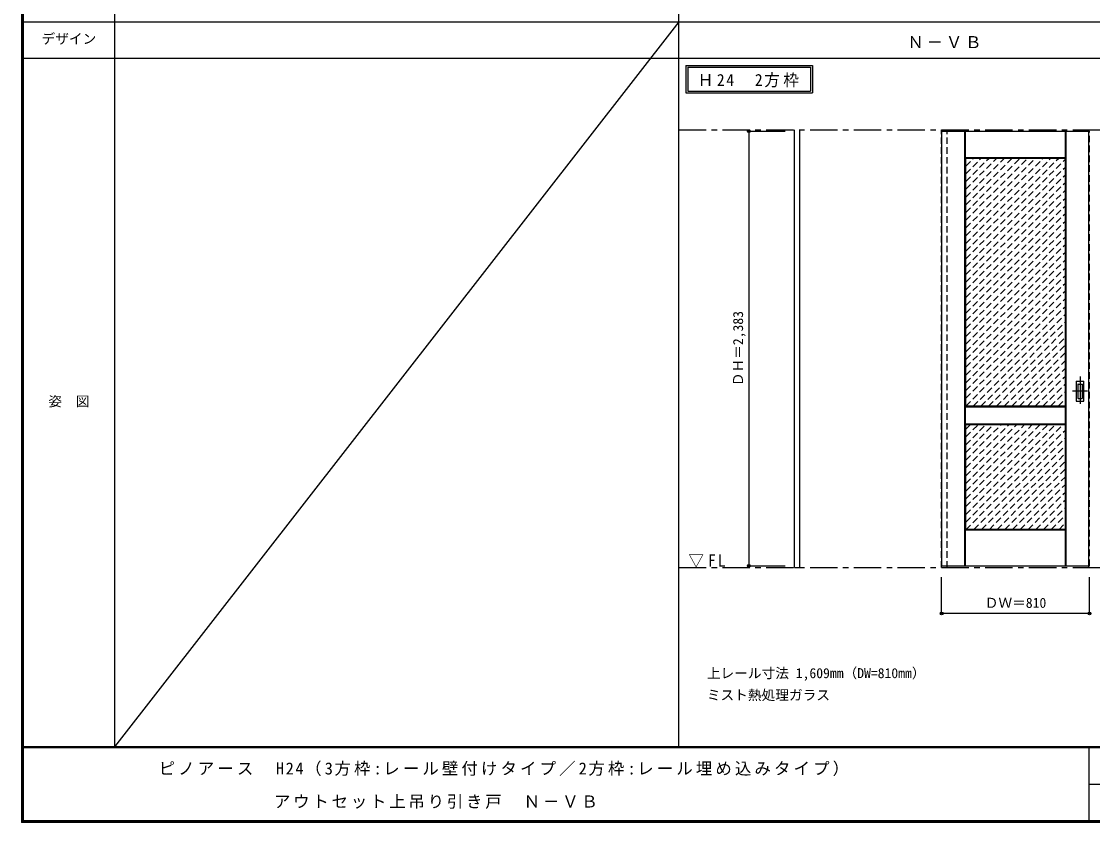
# Model space of a CAD drawing. Units: millimetres, scale not verified. Extents: x -6000 to 5700, y -4307 to 4260.
# Drawn here: x -6000 to -129, y -4205 to 186 of the extents above; entities that cross this region are included whole.
import ezdxf
from ezdxf.enums import TextEntityAlignment as Align

# ---------------------------------------------------------------- set-up
doc = ezdxf.new("R2010")
doc.units = ezdxf.units.MM
doc.header["$LTSCALE"] = 30
doc.header["$PDMODE"] = 32
doc.header["$PDSIZE"] = 15
doc.linetypes.add('CHAIN1', pattern=[8, 5, -1, 1, -1])
doc.linetypes.add('DASHED1', pattern=[1.8, 1.2, -0.6])
for name, color, linetype in [('0-1_通り芯', 4, 'CHAIN1'), ('0-2_扉', 3, 'Continuous'), ('0-3_仕上げ', 7, 'Continuous'), ('0-4_枠', 3, 'Continuous'), ('0-6_引手', 3, 'Continuous'), ('0-A_文字', 7, 'Continuous'), ('0-B_寸法', 7, 'Continuous'), ('0-C_ハッチ', 4, 'DASHED1'), ('F-0_補助線', 7, 'Continuous'), ('F-1_枠', 6, 'Continuous'), ('F-A_文字', 7, 'Continuous')]:
    doc.layers.add(name, color=color, linetype=linetype)
doc.styles.add('ＭＳ ゴシック', font='')
doc.styles.get('ＭＳ ゴシック').set_extended_font_data('MS Gothic')

msp = doc.modelspace()

# ---------------------------------------------------------------- linework, layer by layer
at = {"layer": '0-1_通り芯', "color": 7}
for p, q in [((-2397.5, -407.5), (515, -407.5)), ((-2397.5, -2807.5), (515, -2807.5))]:
    msp.add_line(p, q, dxfattribs=at)
at = {"layer": '0-1_通り芯'}
for p, q in [((-197.25, -1760), (-197.25, -1922)), ((-156.25, -1841), (-238.25, -1841))]:
    msp.add_line(p, q, dxfattribs=at)
at = {"layer": '0-2_扉'}
msp.add_line((-956.25, -415.5), (-149.25, -415.5), dxfattribs=at)
at = {"layer": '0-2_扉', "color": 4, "linetype": 'DASHED1'}
for p, q in [((-149.25, -415.5), (-146.25, -415.5)), ((-146.25, -2798.5), (-146.25, -415.5)), ((-149.25, -2798.5), (-146.25, -2798.5))]:
    msp.add_line(p, q, dxfattribs=at)
at = {"layer": '0-2_扉'}
msp.add_lwpolyline([(-956.25, -415.5), (-956.25, -2798.5), (-149.25, -2798.5)], dxfattribs=at)
at = {"layer": '0-3_仕上げ'}
for p, q in [((-828.25, -2798.5), (-828.25, -415.5)), ((-826.75, -563), (-826.75, -415.5)), ((-825.25, -561.5), (-825.25, -415.5)), ((-277.25, -561.5), (-277.25, -415.5)), ((-275.75, -563), (-275.75, -415.5)), ((-274.25, -2798.5), (-274.25, -415.5)), ((-825.25, -561.5), (-826.75, -563)), ((-824.25, -565.5), (-826.75, -563)), ((-277.25, -561.5), (-825.25, -561.5)), ((-275.75, -563), (-278.25, -565.5)), ((-277.25, -561.5), (-275.75, -563)), ((-826.75, -2021), (-826.75, -1926)), ((-277.25, -1927.5), (-825.25, -1927.5)), ((-825.25, -2019.5), (-825.25, -1927.5)), ((-278.25, -1923.5), (-275.75, -1926)), ((-825.25, -2019.5), (-826.75, -2021)), ((-824.25, -2023.5), (-826.75, -2021)), ((-825.25, -2019.5), (-277.25, -2019.5)), ((-275.75, -2021), (-278.25, -2023.5)), ((-825.25, -2602.5), (-826.75, -2601)), ((-277.25, -2602.5), (-825.25, -2602.5)), ((-825.25, -2798.5), (-825.25, -2602.5)), ((-278.25, -2598.5), (-275.75, -2601)), ((-277.25, -2602.5), (-275.75, -2601)), ((-277.25, -2798.5), (-277.25, -2602.5)), ((-275.75, -2798.5), (-275.75, -2601))]:
    msp.add_line(p, q, dxfattribs=at)
at = {"layer": '0-3_仕上げ', "color": 3}
for p, q in [((-278.25, -565.5), (-824.25, -565.5)), ((-824.25, -1923.5), (-824.25, -565.5)), ((-278.25, -1923.5), (-278.25, -565.5)), ((-278.25, -1923.5), (-824.25, -1923.5)), ((-824.25, -2023.5), (-278.25, -2023.5)), ((-824.25, -2598.5), (-824.25, -2023.5)), ((-278.25, -2598.5), (-278.25, -2023.5)), ((-278.25, -2598.5), (-824.25, -2598.5))]:
    msp.add_line(p, q, dxfattribs=at)
at = {"layer": '0-3_仕上げ'}
for points in [[(-825.25, -1927.5), (-826.75, -1926), (-824.25, -1923.5)], [(-277.25, -2019.5), (-277.25, -1927.5), (-275.75, -1926)], [(-277.25, -2019.5), (-275.75, -2021), (-275.75, -1926)], [(-826.75, -2798.5), (-826.75, -2601), (-824.25, -2598.5)]]:
    msp.add_lwpolyline(points, dxfattribs=at)
at = {"layer": '0-4_枠'}
for p, q in [((-1763.25, -2807.5), (-1763.25, -407.5)), ((-149.25, -2807.5), (-149.25, -407.5))]:
    msp.add_line(p, q, dxfattribs=at)
at = {"layer": '0-4_枠', "color": 4, "linetype": 'DASHED1'}
for p, q in [((-956.25, -2807.5), (-956.25, -407.5)), ((-926.25, -2807.5), (-926.25, -407.5))]:
    msp.add_line(p, q, dxfattribs=at)
at = {"layer": '0-4_枠'}
msp.add_lwpolyline([(-1763.25, -2807.5), (-1733.25, -2807.5), (-1733.25, -407.5)], dxfattribs=at)
at = {"layer": '0-6_引手'}
for p, q in [((-218.25, -1787.5), (-218.25, -1894.5)), ((-216.75, -1786), (-177.75, -1786)), ((-176.25, -1894.5), (-176.25, -1787.5)), ((-216.75, -1896), (-177.75, -1896))]:
    msp.add_line(p, q, dxfattribs=at)
at = {"layer": '0-6_引手', "color": 7}
for p, q in [((-209.75, -1803.5), (-209.75, -1878.5)), ((-208.25, -1802), (-186.25, -1802)), ((-184.75, -1878.5), (-184.75, -1803.5)), ((-208.25, -1880), (-186.25, -1880))]:
    msp.add_line(p, q, dxfattribs=at)
at = {"layer": '0-6_引手'}
for centre, start, end in [((-216.75, -1787.5), 90, 180), ((-177.75, -1787.5), 0, 90), ((-216.75, -1894.5), 180, 270), ((-177.75, -1894.5), 270, 0)]:
    msp.add_arc(centre, 1.5, start, end, dxfattribs=at)
at = {"layer": '0-6_引手', "color": 7}
for centre, start, end in [((-208.25, -1803.5), 90, 180), ((-186.25, -1803.5), 0, 90), ((-208.25, -1878.5), 180, 270), ((-186.25, -1878.5), 270, 0)]:
    msp.add_arc(centre, 1.5, start, end, dxfattribs=at)
at = {"layer": '0-A_文字'}
for p, q in [((-2357.5, -55.5), (-2357.5, -205.5)), ((-2347.5, -65.5), (-2347.5, -195.5)), ((-2347.5, -65.5), (-1674.88, -65.5)), ((-1674.88, -65.5), (-1674.88, -195.5)), ((-2357.5, -205.5), (-1664.88, -205.5)), ((-2347.5, -195.5), (-1674.88, -195.5))]:
    msp.add_line(p, q, dxfattribs=at)
msp.add_lwpolyline([(-2357.5, -55.5), (-1664.88, -55.5), (-1664.88, -205.5)], dxfattribs=at)
at = {"layer": '0-B_寸法', "color": 4}
for p, q in [((-2013.25, -415.5), (-1813.25, -415.5)), ((-956.25, -3059.5), (-956.25, -2859.5)), ((-146.25, -3059.5), (-146.25, -2859.5)), ((-146.25, -3059.5), (-956.25, -3059.5))]:
    msp.add_line(p, q, dxfattribs=at)
msp.add_lwpolyline([(-2013.25, -415.5), (-2013.25, -2798.5), (-1813.25, -2798.5)], dxfattribs=at)
at = {"layer": '0-B_寸法'}
for p in [(-2013.25, -415.5), (-2013.25, -2798.5), (-956.25, -3059.5), (-146.25, -3059.5)]:
    msp.add_point(p, dxfattribs=at)
at = {"layer": '0-C_ハッチ'}
for p, q in [((-824.25, -649.03), (-740.72, -565.5)), ((-824.25, -1030.87), (-358.88, -565.5)), ((-824.25, -1073.29), (-316.46, -565.5)), ((-824.25, -988.44), (-401.31, -565.5)), ((-824.25, -946.01), (-443.74, -565.5)), ((-824.25, -903.59), (-486.16, -565.5)), ((-824.25, -861.16), (-528.59, -565.5)), ((-824.25, -818.73), (-571.01, -565.5)), ((-824.25, -776.31), (-613.44, -565.5)), ((-824.25, -733.88), (-655.87, -565.5)), ((-824.25, -691.46), (-698.29, -565.5)), ((-824.25, -606.6), (-783.15, -565.5)), ((-824.25, -1115.72), (-278.25, -569.72)), ((-824.25, -1158.15), (-278.25, -612.15)), ((-824.25, -1200.57), (-278.25, -654.57)), ((-824.25, -1243), (-278.25, -697)), ((-824.25, -1285.43), (-278.25, -739.43)), ((-824.25, -1327.85), (-278.25, -781.85)), ((-824.25, -1370.28), (-278.25, -824.28)), ((-824.25, -1412.7), (-278.25, -866.7)), ((-824.25, -1455.13), (-278.25, -909.13)), ((-824.25, -1497.56), (-278.25, -951.56)), ((-824.25, -1539.98), (-278.25, -993.98)), ((-824.25, -1582.41), (-278.25, -1036.41)), ((-824.25, -1624.84), (-278.25, -1078.84)), ((-824.25, -1667.26), (-278.25, -1121.26)), ((-824.25, -1709.69), (-278.25, -1163.69)), ((-824.25, -1752.12), (-278.25, -1206.12)), ((-824.25, -1794.54), (-278.25, -1248.54)), ((-824.25, -1836.97), (-278.25, -1290.97)), ((-824.25, -1879.4), (-278.25, -1333.4)), ((-824.25, -1921.82), (-278.25, -1375.82)), ((-783.5, -1923.5), (-278.25, -1418.25)), ((-741.08, -1923.5), (-278.25, -1460.67)), ((-698.65, -1923.5), (-278.25, -1503.1)), ((-656.22, -1923.5), (-278.25, -1545.53)), ((-613.8, -1923.5), (-278.25, -1587.95)), ((-571.37, -1923.5), (-278.25, -1630.38)), ((-528.94, -1923.5), (-278.25, -1672.81)), ((-486.52, -1923.5), (-278.25, -1715.23)), ((-444.09, -1923.5), (-278.25, -1757.66)), ((-401.66, -1923.5), (-278.25, -1800.09)), ((-359.24, -1923.5), (-278.25, -1842.51)), ((-316.81, -1923.5), (-278.25, -1884.94)), ((-824.25, -2558.22), (-289.53, -2023.5)), ((-824.25, -2049.1), (-798.65, -2023.5)), ((-824.25, -2091.53), (-756.22, -2023.5)), ((-824.25, -2133.95), (-713.8, -2023.5)), ((-824.25, -2176.38), (-671.37, -2023.5)), ((-824.25, -2218.81), (-628.94, -2023.5)), ((-824.25, -2261.23), (-586.52, -2023.5)), ((-824.25, -2303.66), (-544.09, -2023.5)), ((-824.25, -2346.09), (-501.66, -2023.5)), ((-824.25, -2388.51), (-459.24, -2023.5)), ((-824.25, -2430.94), (-416.81, -2023.5)), ((-824.25, -2473.36), (-374.39, -2023.5)), ((-824.25, -2515.79), (-331.96, -2023.5)), ((-824.25, -2600.64), (-278.25, -2054.64)), ((-779.68, -2598.5), (-278.25, -2097.07)), ((-737.25, -2598.5), (-278.25, -2139.5)), ((-694.83, -2598.5), (-278.25, -2181.92)), ((-652.4, -2598.5), (-278.25, -2224.35)), ((-609.97, -2598.5), (-278.25, -2266.78)), ((-567.55, -2598.5), (-278.25, -2309.2)), ((-525.12, -2598.5), (-278.25, -2351.63)), ((-482.69, -2598.5), (-278.25, -2394.06)), ((-440.27, -2598.5), (-278.25, -2436.48)), ((-397.84, -2598.5), (-278.25, -2478.91)), ((-355.41, -2598.5), (-278.25, -2521.33)), ((-312.99, -2598.5), (-278.25, -2563.76))]:
    msp.add_line(p, q, dxfattribs=at)
at = {"layer": 'F-0_補助線'}
msp.add_line((-2397.5, 184.5), (-5490, -3790), dxfattribs=at)
at = {"layer": 'F-1_枠'}
for p, q in [((-6000, 4175), (-6000, -4205)), ((-5995, 4175), (-5995, -4205)), ((-5990, 4175), (-5990, -4205)), ((-5490, 4175), (-5490, -3790)), ((-2397.5, -3790), (-2397.5, 4175)), ((-6000, 184.5), (5700, 184.5)), ((-6000, -15.5), (5700, -15.5)), ((5700, -3790), (-6000, -3790)), ((5700, -3795), (-6000, -3795)), ((-150, -3795), (-150, -4195)), ((-150, -3995), (5690, -3995.01)), ((5700, -4195), (-6000, -4195)), ((5700, -4200), (-6000, -4200)), ((5700, -4205), (-6000, -4205))]:
    msp.add_line(p, q, dxfattribs=at)

# ---------------------------------------------------------------- texts
at = {"layer": '0-A_文字', "style": 'ＭＳ ゴシック'}
for s, p in [('上レール寸法 1,609mm（DW=810mm）', (-2243.25, -3430)), ('ミスト熱処理ガラス', (-2243.25, -3550))]:
    msp.add_text(s, height=54.99, dxfattribs=at).set_placement(p, align=Align.BOTTOM_LEFT)
at = {"layer": '0-A_文字', "char_height": 65.98, "attachment_point": 7, "style": 'ＭＳ ゴシック'}
for s, insert in [('\\T1.17;Ｎ－ＶＢ', (-1143.75, 39.5)), ('\\T1.22;\\W0.95;Ｈ24\u30002方枠', (-2292.84, -175.5)), ('\\T1.26;\\W0.95;▽FL', (-2344.5, -2807.5))]:
    msp.add_mtext(s, dxfattribs=dict(at, insert=insert))
at = {"layer": '0-B_寸法', "style": 'ＭＳ ゴシック'}
msp.add_text('ＤＨ＝2,383', height=54.99, rotation=90, dxfattribs=at).set_placement((-2028.25, -1813.25), align=Align.BOTTOM_LEFT)
msp.add_text('ＤＷ＝810', height=54.99, dxfattribs=at).set_placement((-720, -3044.5), align=Align.BOTTOM_LEFT)
at = {"layer": 'F-A_文字', "style": 'ＭＳ ゴシック'}
for s, p in [('デザイン', (-5890, 47)), ('姿\u3000図', (-5852.5, -1940.25))]:
    msp.add_text(s, height=54.99, dxfattribs=at).set_placement(p, align=Align.BOTTOM_LEFT)
at = {"layer": 'F-A_文字', "char_height": 65.98, "attachment_point": 7, "style": 'ＭＳ ゴシック'}
for s, insert in [('\\T1.19;ピノアース\u3000H24（3方枠:レール壁付けタイプ／2方枠:レール埋め込みタイプ）', (-5247.55, -3950)), ('\\T1.17;\u3000\u3000\u3000\u3000\u3000\u3000アウトセット上吊り引き戸\u3000Ｎ－ＶＢ', (-5247.55, -4130))]:
    msp.add_mtext(s, dxfattribs=dict(at, insert=insert))

doc.saveas('drawing.dxf')
